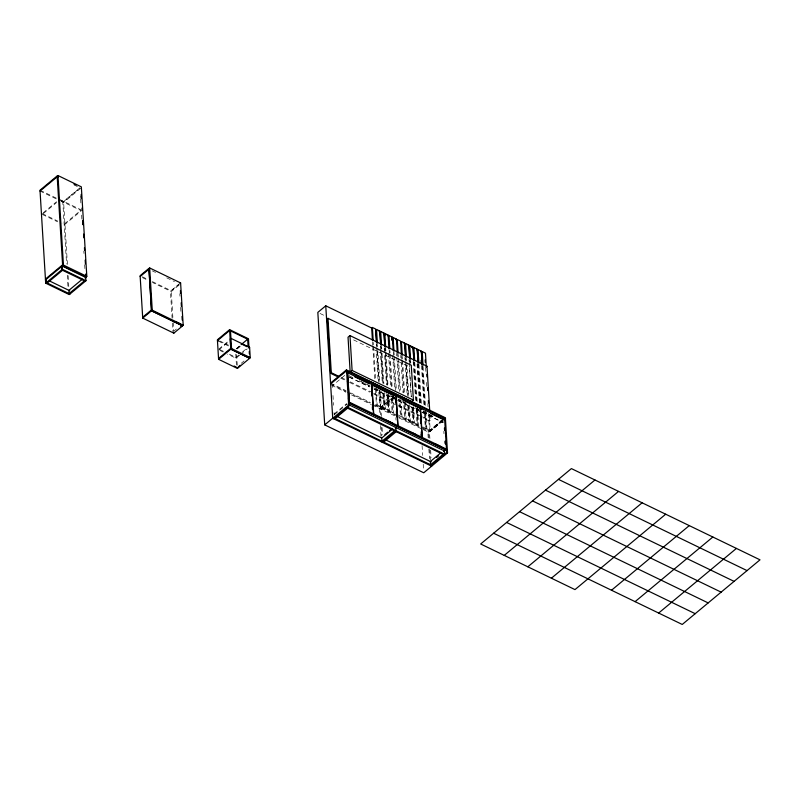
<?xml version="1.0" encoding="UTF-8"?>
<svg xmlns="http://www.w3.org/2000/svg" width="800" height="800" viewBox="0 0 800 800"><rect width="100%" height="100%" fill="white"/><g stroke="black" fill="none" stroke-linecap="round" stroke-linejoin="round"><path stroke-width="0.6" stroke-dasharray="4 3" d="M43.21 212.8L56.55 201.71M43.26 213.63L56.6 202.54M79.95 187.8L62.79 202.05L66.58 264.05M67.43 264.46L63.59 201.63L79.79 188.16M80.8 188.21L63.64 202.47L61.4 201.38M64.2 225.02L81.35 210.76L59.46 200.17M179.21 283.88L170.44 291.16L172.11 318.33M172.88 317.5L171.24 290.74L179.13 284.18M179.18 285.02L171.29 291.57L152.4 282.43M173.81 331.18L176.44 329M218.79 349.09L229.11 340.51M218.84 349.93L229.16 341.35M236.4 348.57L240.15 345.45M236.26 348.92L240.01 345.8M237.25 348.98L241 345.86M238.77 355.05L235.95 357.39L228.45 353.76M242.52 351.93L247.21 348.03M239.76 355.11L236.01 358.23L227.42 354.08M240.7 354.33L247.26 348.87M241.25 363.3L244.06 360.96M344.8 375.36L332.38 385.68L332.61 389.36M334.28 413.86L346.67 403.56M334.33 414.69L347.26 403.95M376.12 388.58L377.11 404.8L376.42 405.37L375.43 389.15M379.42 390.18L380.41 406.39L379.72 406.96L378.66 389.5M393.44 396.82L380.06 407.94L380.49 414.9M380.11 408.78L394.45 396.86L395.3 397.27L380.96 409.19L381.41 416.53M383.64 393.43L384.56 408.4L383.87 408.97L382.8 391.51M384.42 392.59L385.41 408.81L384.72 409.38L383.73 393.16M387.79 395.44L388.71 410.41L388.02 410.98L386.95 393.51M388.57 394.6L389.56 410.82L388.87 411.39L387.88 395.17M400.94 399.38L402 416.84L401.32 417.41L400.25 399.95M405.16 402.63L406.15 418.85L405.47 419.42L404.48 403.2M408.54 405.48L409.45 420.44L408.77 421.01L407.78 404.8M409.31 404.64L410.3 420.85L409.62 421.43L408.63 405.21M412.69 407.48L413.6 422.45L412.92 423.02L411.85 405.56M413.46 406.65L414.45 422.86L413.77 423.43L412.77 407.22M416.76 408.24L417.75 424.46L417.07 425.03L416 407.57M429.94 414.44L430.32 420.61L429.63 421.19L422.96 417.96M425.06 412.26L426.05 428.47L425.37 429.04L424.3 411.58M425.83 411.42L426.9 428.88L426.21 429.45L425.15 411.99M428.2 437.98L427.83 431.86L442.16 419.95M442.96 419.52L428.62 431.43L429.12 439.61M441.7 420.92L429.51 431.05L399.47 416.52M423.16 429.6L428.67 432.27L443.01 420.36M429.49 431.85L444.49 419.39M442.69 420.98L429.57 431.89L420.67 427.58M442.29 422.18L443.21 421.42M74.05 184.95L77.42 186.58M320.05 313.47L324.51 315.62M353.6 339.9L409.32 366.86L411.15 396.74M59.41 199.33L81.3 209.92L64.15 224.18L61.96 223.12M40 190.22L56.85 198.37M61.34 200.54L63.59 201.63M40.05 191.05L56.9 199.2M42.25 213.59L57.58 221M42.3 214.42L57.63 221.84M152.27 270.85L155.61 272.46M166.72 277.84L174.5 281.6M423.14 410.75L426.45 412.35M361.43 381.76L370.36 386.09M375.95 388.79L381.53 391.49M390.47 395.81L397.17 399.05M406.1 403.37L398.28 399.59L406.11 403.47M416.15 408.24L420.62 410.4M359.2 380.78L372.6 387.26M373.72 387.8L381.54 391.58M386.01 393.74L397.17 399.14M415.04 407.79L420.63 410.49M440.73 420.22L442.96 421.3M142.34 276.76L147.9 279.45M152.35 281.6L171.24 290.74M349.43 377.05L369.53 386.78M374 388.94L396.34 399.74M397.45 400.28L420.91 411.63M422.02 412.17L443.24 422.43M349.35 377.21L369.46 386.94M373.92 389.1L394.02 398.82M398.49 400.99L420.83 411.79M421.94 412.33L443.16 422.6M142.4 277.6L147.95 280.28M341.31 377.55L345.76 379.71M350.21 381.86L372.46 392.62M373.57 393.16L393.6 402.85M398.05 405L421.42 416.31M422.53 416.85L430.32 420.61M340.62 378.12L348.41 381.89M349.52 382.43L369.55 392.12M374 394.27L397.37 405.58M398.48 406.11L418.51 415.8M377.11 404.8L380.41 406.39M384.56 408.4L381.26 406.8L380.27 390.59M385.41 408.81L388.71 410.41M389.56 410.82L392.86 412.42L392.17 412.99L391.1 395.52M397.86 414.83L401.16 416.43L400.47 417L399.4 399.54M402 416.84L405.31 418.44L404.62 419.01L403.55 401.54M406.15 418.85L409.45 420.44M410.3 420.85L413.6 422.45M414.45 422.86L417.75 424.46M422.75 426.88L426.05 428.47M426.9 428.88L430.2 430.48L429.25 415.01M330.49 383.14L346.07 390.68M350.52 392.83L370.54 402.52M374.99 404.68L396.32 414.99M330.54 383.98L346.12 391.52M347.23 392.06L373.44 404.73M374.54 405.27L395.51 415.41M396.62 415.95L419.79 427.16M331.53 385.27L345.89 392.22M351.41 394.89L371.28 404.5M372.39 405.04L394.46 415.72M398.88 417.85L422.05 429.06M219.62 340.87L228.49 345.17M218.56 341.17L228.54 346M346.57 404.52L347.42 404.93M219.86 349.61L224.15 351.68M219.91 350.45L223.13 352M427.83 431.86L428.67 432.27M443.81 431.29L443.96 433.75M425.62 367.43L425.99 373.49M426.54 382.4L426.84 387.39M427.84 403.61L428.04 406.86M428.45 413.59L429.94 439.2M430.68 450.12L431.07 457.58M429.72 449.4L430.47 461.64M428.87 448.99L429.47 458.78M423.09 366.51L425.53 406.43M422.32 365.84L424.76 405.75M422.24 366.1L424.68 406.02M421.47 365.42L423.92 405.34M418.94 364.51L421.38 404.42M418.17 363.83L420.62 403.75M418.09 364.09L420.53 404.01M417.33 363.42L419.77 403.34M417.08 364.01L419.5 403.56M422.07 445.59L422.68 455.47M423.21 464.13L423.58 470.31M414.79 362.5L417.23 402.42M417.61 408.65L418.6 424.87L417.92 425.44L416.85 407.98M414.02 361.82L416.47 401.74M413.94 362.09L416.38 402.01M413.18 361.41L415.69 402.58M410.64 360.49L410.79 362.99M409.88 359.81L410.1 363.56M409.79 360.08L409.94 362.57M409.03 359.4L409.18 361.9M409.26 363.15L410.02 375.62M410.09 376.87L411.01 391.84M411.09 393.08L411.32 396.83M406.49 358.48L406.64 360.98M406.72 362.23L408.78 395.91M405.73 357.81L405.88 360.3M406.18 365.29L408.09 396.48M405.64 358.07L405.79 360.57M406.1 365.56L407.93 395.5M404.88 357.4L405.03 359.89M405.11 361.14L407.17 394.82M402.34 356.48L402.49 358.97M402.57 360.22L404.63 393.9M401.58 355.8L401.81 359.54M401.88 360.79L403.78 393.49M400.73 355.39L400.88 357.88M401.19 362.87L403.02 392.81M398.19 354.47L398.34 356.96M398.42 358.21L400.48 391.89M397.43 353.79L397.49 356.55M397.89 361.28L399.63 391.48M396.58 353.38L396.73 355.88M396.81 357.12L398.87 390.8M394.04 352.46L394.19 354.96M394.27 356.2L396.33 389.88M393.28 351.78L395.64 390.45M392.66 355.12L394.72 388.8M395.86 417.66L396.01 420.13M394.45 396.86L394.58 399.09M393.73 398.68L393.6 396.45L379.27 408.37L379.64 414.49M389.89 350.45L390.04 352.95M390.12 354.2L392.18 387.88M392.71 396.61L393.71 412.83L393.02 413.4L391.95 395.93M389.13 349.78L389.36 353.52M389.43 354.77L391.49 388.45M388.51 353.11L390.57 386.79M385.74 348.45L385.89 350.94M385.97 352.19L387.95 384.62M384.98 347.77L385.21 351.51M385.29 352.76L387.27 385.19M384.89 348.04L385.05 350.53M385.35 355.52L387.18 385.46M384.21 348.61L386.42 384.78M381.59 346.44L381.75 348.93M382.05 353.92L383.88 383.86M380.83 345.76L381.06 349.5M381.14 350.75L383.2 384.43M380.74 346.03L380.9 348.52M381.2 353.51L383.03 383.45M380.21 349.09L382.27 382.77M377.44 344.43L377.6 346.93M377.67 348.17L379.73 381.86M382.09 427.55L382.53 434.89M376.68 343.76L376.83 346.25M377.14 351.24L379.05 382.43M379.5 389.91L380.57 407.37M376.6 344.02L376.75 346.52M377.05 351.51L378.88 381.44M381.24 427.14L381.76 435.7M376.06 347.09L378.12 380.77M380.31 425.5L380.99 436.52M373.29 342.43L373.45 344.92M373.52 346.17L375.58 379.85M372.53 341.75L372.76 345.49M372.84 346.74L374.82 379.17M332.98 395.48L333.58 405.27M334.03 412.61L334.18 415.06M236.6 354.52L237.26 365.23M235.75 354.11L236.55 367.2M179.82 293.76L179.97 296.22M180.65 307.34L181.02 313.51M173.18 322.44L173.71 331.09M172.41 323.27L172.94 331.91M80.63 198.96L81.01 205.16M81.61 215.08L81.92 220.03M83.81 251.03L83.97 253.51M84.65 264.67L85.03 270.87M68.12 275.62L68.87 288.02M67.27 275.21L68.03 287.61M352.5 377.44L349.15 375.82L352.5 377.53M432.9 416.34L421.74 410.94L432.91 416.43"/><path stroke-width="1.2" d="M57.28 176.11L57.97 175.54L81.34 186.85L86.82 276.37L86.13 276.94L85.98 274.45M40.05 191.05L57.2 176.8L58.05 177.21M62.59 264.83L45.44 279.08L46.28 279.49M45.49 279.92L62.64 265.66L57.15 175.96L40 190.22L45.69 283.17L69.28 294.59L85.97 280.71L85.77 277.46L62.18 266.04L62.38 269.3L45.69 283.17M62.76 265.63L63.44 265.06L57.97 175.54M47.22 283.01L62.54 270.28M82.32 279.21L68.91 290.35L69.11 293.61L84.44 280.87M85.09 278.03L85.77 277.46M149.68 267.97L148.99 268.54L151.57 310.77L182.5 325.73L183.19 325.16L180.61 282.93L149.68 267.97L152.26 310.2L142.72 318.1L173.84 333.16L182.6 325.87L182.55 325.03L180.8 326.49M140.17 276.52L148.94 269.23M179.92 283.5L180.61 282.93M142.66 317.27L151.43 309.98L152.28 310.39M249.02 347.95L248.46 338.79L229.6 329.66L217.4 339.8L218.59 359.32L237.45 368.44L249.65 358.31L248.75 357.06M218.54 358.48L230.74 348.35L231.59 348.76M218.59 359.32L231.57 348.56L230.5 330.91M241.09 344.67L247.66 339.21L248.1 346.35M248.93 347.94L249.61 347.37L230.94 338.34L230.25 338.91L230.88 349.13L249.55 358.17L250.24 357.6L249.61 347.37M238.34 366.83L240.22 365.27M372.49 328.41L325.76 305.8L317.83 312.39L324.71 424.87L423.74 472.78L447.52 452.91L445.43 418.61M429.71 410.73L426.99 366.23L327.97 318.33L327.28 318.9L330.61 373.28L338.39 377.05M349.97 335.59L348.03 337.21L350.16 372.06L411.46 401.72L413.4 400.1L411.27 365.24L349.97 335.59L352.1 370.45L350.16 372.06M376.52 342.77L375.68 329.05L372.38 327.46L371.69 328.03L372.46 340.5M380.67 344.78L379.83 331.06L376.53 329.46L375.84 330.03L376.61 342.51M379.14 331.63L379.83 331.06M384.82 346.79L383.98 333.07L380.68 331.47L379.99 332.04L380.75 344.52M330.61 373.28L331.29 372.71L327.97 318.33M383.29 333.64L383.98 333.07M388.97 348.8L388.13 335.07L384.83 333.48L384.14 334.05L384.9 346.52M387.44 335.64L388.13 335.07M330.49 383.14L346.42 369.9L445.45 417.81L445.5 418.65L346.47 370.74L346.42 369.9M330.54 383.98L346.57 370.78L348.66 405.09L332.73 418.33L325.76 305.8M388.29 336.06L388.98 335.49L392.28 337.08L393.2 350.54M346.95 373.31L347.63 372.74L371.7 384.39L373.5 413.86L372.82 414.43L348.75 402.78M392.28 337.08L391.59 337.65L391.74 340.15M392.44 338.06L393.13 337.49L396.43 339.09L397.27 352.81M395.74 339.66L396.43 339.09M396.59 340.07L397.27 339.5L400.58 341.1L401.41 354.82M400.74 342.08L401.42 341.51L404.72 343.1L405.56 356.83M404.04 343.67L404.72 343.1M409.71 358.83L408.87 345.11L405.57 343.51L404.89 344.08L405.65 356.56M408.19 345.68L408.87 345.11M413.86 360.84L413.02 347.12L409.72 345.52L409.04 346.09L409.8 358.57M412.34 347.69L413.02 347.12M417.94 361.6L417.17 349.13L413.87 347.53L413.19 348.1L413.95 360.57M324.71 424.87L332.64 418.28L431.66 466.19M416.49 349.7L417.17 349.13M333.58 418.74L349.51 405.5L347.42 371.19M422.16 364.85L421.32 351.13L418.02 349.54L417.33 350.11L418.1 362.58M335.12 418.58L347.62 408.19M420.64 351.7L421.32 351.13M426.31 366.86L425.47 353.14L422.17 351.54L421.48 352.11L422.25 364.59M426.31 366.8L426.99 366.23M373.72 413.96L373.04 414.53L397.11 426.18L397.8 425.61L395.99 396.14L371.92 384.49L373.72 413.96L397.8 425.61M384.87 434.57L387.73 432.2M389.64 430.61L391.54 429.03M392.51 429.09L381.79 438L381.99 441.26L394.49 430.86M395.3 427.9L398.01 425.71L396.21 396.24L420.28 407.89L422.09 437.36L421.4 437.93L397.33 426.28M419.6 408.46L420.28 407.89M419.82 408.57L420.5 408L444.57 419.64M382.15 442.24L396.04 430.71L395.83 427.45M383.7 442.08L396.2 431.69M442.7 419.76L444.58 418.2L446.67 452.5L430.73 465.74M422.3 437.46L421.62 438.03L445.69 449.68L446.38 449.11L422.3 437.46L420.5 408M441.09 452.6L430.37 461.5L430.57 464.76L443.07 454.37M436.58 457.46L438.36 455.98M443.72 451.52L445.79 449.82L445.74 448.98M504.25 555.39L594.97 479.99M527.83 566.8L618.55 491.4M551.4 578.2L642.12 502.8M665.7 514.21L574.98 589.61L480.67 543.99L571.4 468.59L760 559.83L682.24 624.46L493.64 533.22M611.51 590.24L689.27 525.61M635.09 601.65L712.85 537.02M658.66 613.05L736.42 548.42M383.62 333.79L385.84 334.87M391.4 337.56L393.63 338.64M411.43 347.25L413.66 348.33M74 184.11L76.25 185.2M352.1 370.45L413.4 400.1M354.75 376.85L369.35 383.8M371.59 384.88L380.52 389.2M381.15 389.62L393.92 395.69M402.77 400.08L418.68 407.77M419.61 408.11L421.84 409.19M430.78 413.52L441.94 418.92M558.44 479.36L747.04 570.6M331.29 372.71L339.08 376.48M248.51 339.62L229.65 330.5L217.45 340.64L218.3 341.05M545.48 490.13L734.08 581.37M242.79 344.66L247.08 346.74M373.5 413.86L349.43 402.21L347.63 372.74M398.01 425.71L422.09 437.36M386.12 420.14L392.74 423.34M411.51 432.42L415.93 434.56M435.8 444.17L440.22 446.31M349.73 403.35L445.79 449.82M63.44 265.06L86.82 276.37M62.64 265.66L86.23 277.08L86.03 273.76M349.46 405.02L444.41 450.95L444.61 454.21L347.46 407.21M152.26 310.2L183.19 325.16M231.57 348.56L250.24 357.6M348.66 405.09L349.51 405.5M446.67 452.5L447.52 452.91M175.88 321.81L180.33 323.96M182.6 325.87L151.48 310.82L148.89 268.4L140.12 275.68L142.72 318.1M249.65 358.31L230.79 349.18L229.6 329.66M62.38 269.3L85.97 280.71M85.29 281.28L61.7 269.87L61.5 266.61M346.77 407.78L443.92 454.78M532.52 500.9L721.12 592.14M234.07 366L236.29 367.07M337.38 416.52L381.53 437.88M384.86 439.49L431.22 461.91M334.27 418.17L431.42 465.17M49.54 280.98L69.76 290.76M69.96 294.02L46.37 282.6L46.17 279.35M519.56 511.67L708.16 602.91M506.6 522.45L695.2 613.69M444.44 428L444.59 430.46M445.27 441.57L445.42 444.04M445.16 441.08L445.31 443.54M426.77 374.35L426.92 376.84M427.59 387.82L427.76 390.56M428.37 400.54L428.52 403.04M425.16 359.89L425.32 362.44M422.17 351.54L423.01 365.27M421.17 360.44L421.32 362.93M418.02 349.54L418.86 363.26M420.42 418.39L420.72 423.3M421.24 431.89L421.54 436.81M421.17 434.24L421.32 436.7M413.87 347.53L414.63 360M409.72 345.52L410.56 359.24M405.57 343.51L406.41 357.24M401.42 341.51L402.26 355.23M397.27 339.5L398.11 353.22M393.13 337.49L393.96 351.21M395.68 399.27L395.8 403.27M396.43 411.55L396.63 416.84M388.98 335.49L389.74 347.96M384.83 333.48L385.67 347.2M380.68 331.47L381.52 345.19M376.53 329.46L377.37 343.18M372.38 327.46L373.14 339.93M371.61 391.2L371.91 396.11M372.44 404.71L372.74 409.62M372.37 407.06L372.52 409.51M347.7 385.59L347.85 388.05M348.45 397.87L348.6 400.32M249.24 351.52L249.38 353.9M237.4 367.61L237.45 368.44M180.44 290.46L180.53 293.44M181.19 302.81L181.42 306.51M182.02 316.39L182.25 320.09M173.78 332.32L173.84 333.16M81.17 194.41L81.4 198.13M82.01 208.05L82.16 210.53M82.77 220.45L82.99 224.16M83.6 234.08L83.83 237.8M84.44 247.72L84.59 250.2M85.19 260.12L85.42 263.84M81.19 196.12L81.34 198.61M82.78 222.23L82.94 224.72"/></g></svg>
